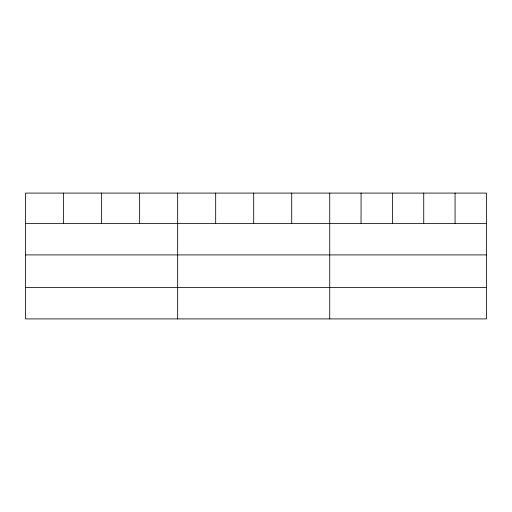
<?xml version="1.0" encoding="UTF-8"?>
<svg xmlns="http://www.w3.org/2000/svg" width="512" height="512" viewBox="0 0 512 512"><rect width="100%" height="100%" fill="white"/><g stroke="black" fill="none" stroke-linecap="round" stroke-linejoin="round"><path stroke-width="0.77" d="M486.4 254.906L486.4 193.088L25.6 193.088L25.6 318.912L486.4 318.912L486.4 254.906L25.6 254.906M25.6 223.379L486.4 223.379M25.6 287.386L486.4 287.386M455.066 193.088L455.066 223.379M423.731 193.088L423.731 223.379M392.397 193.088L392.397 223.379M361.062 193.088L361.062 223.379M329.728 193.088L329.728 318.912M291.712 193.088L291.712 223.379M253.696 193.088L253.696 223.379M215.68 193.088L215.68 223.379M177.664 193.088L177.664 318.912M139.648 193.088L139.648 223.379M101.632 193.088L101.632 223.379M63.616 193.088L63.616 223.379"/></g></svg>
